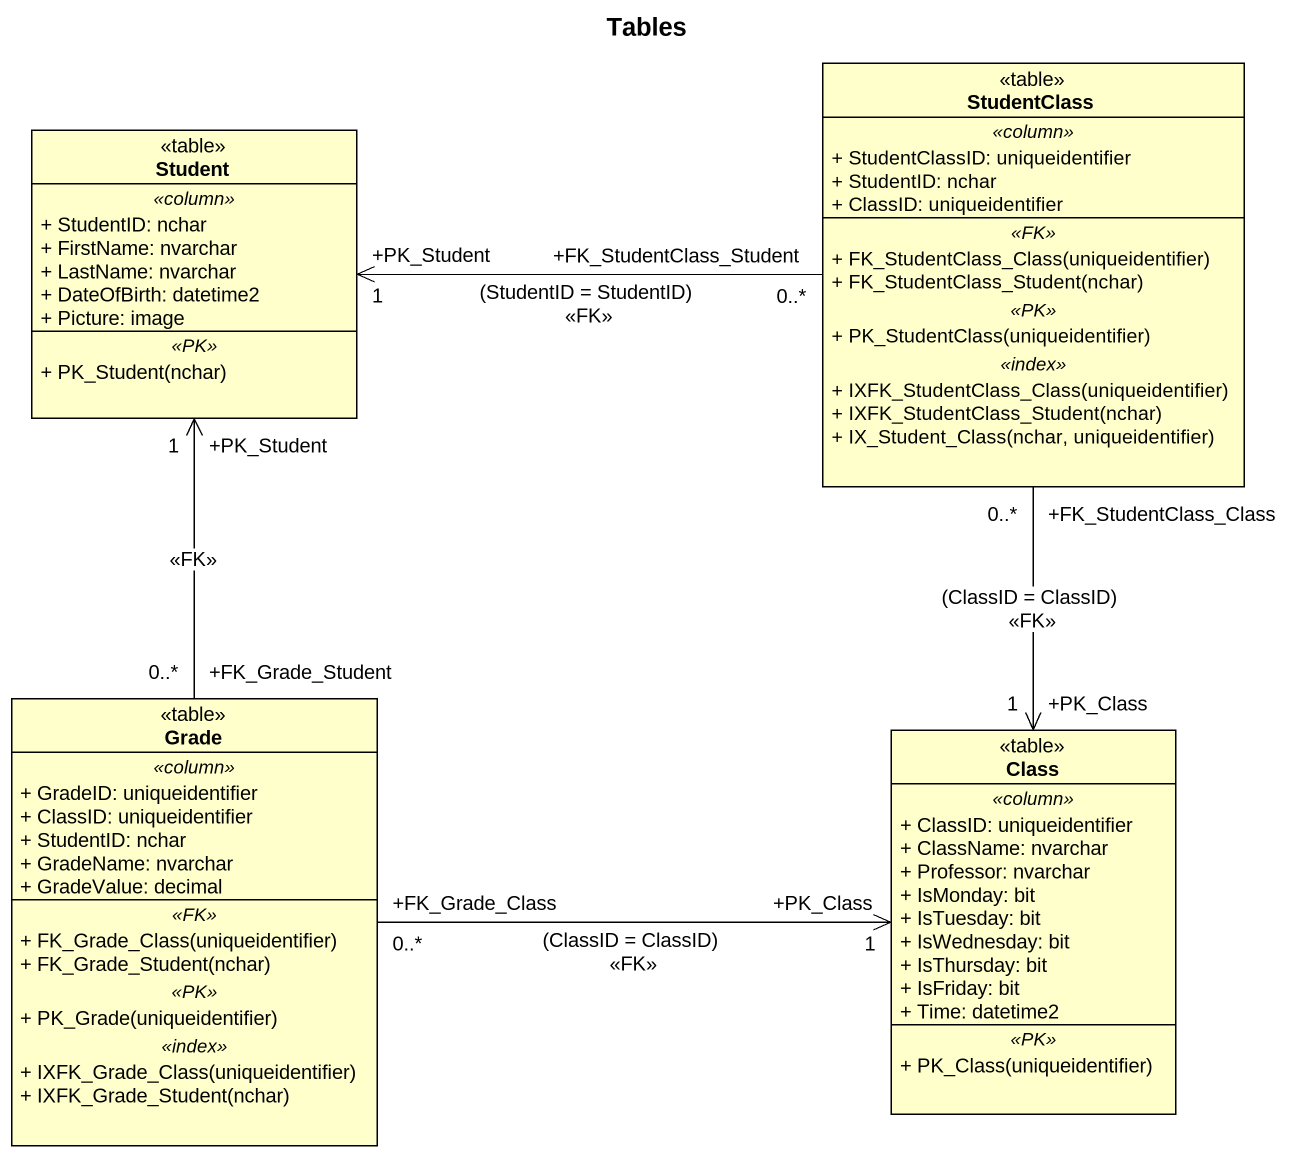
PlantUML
@startuml
title Tables
hide circle
hide empty members
skinparam classAttributeIconSize 0
class StudentClass <<table>> {
  .. <<column>> ..
  + StudentClassID: uniqueidentifier
  + StudentID: nchar
  + ClassID: uniqueidentifier
  .. <<FK>> ..
  + FK_StudentClass_Class(uniqueidentifier)
  + FK_StudentClass_Student(nchar)
  .. <<PK>> ..
  + PK_StudentClass(uniqueidentifier)
  .. <<index>> ..
  + IXFK_StudentClass_Class(uniqueidentifier)
  + IXFK_StudentClass_Student(nchar)
  + IX_Student_Class(nchar, uniqueidentifier)
}
class Student <<table>> {
  .. <<column>> ..
  + StudentID: nchar
  + FirstName: nvarchar
  + LastName: nvarchar
  + DateOfBirth: datetime2
  + Picture: image
  .. <<PK>> ..
  + PK_Student(nchar)
}
class Grade <<table>> {
  .. <<column>> ..
  + GradeID: uniqueidentifier
  + ClassID: uniqueidentifier
  + StudentID: nchar
  + GradeName: nvarchar
  + GradeValue: decimal
  .. <<FK>> ..
  + FK_Grade_Class(uniqueidentifier)
  + FK_Grade_Student(nchar)
  .. <<PK>> ..
  + PK_Grade(uniqueidentifier)
  .. <<index>> ..
  + IXFK_Grade_Class(uniqueidentifier)
  + IXFK_Grade_Student(nchar)
}
class "Class" as Class_ <<table>> {
  .. <<column>> ..
  + ClassID: uniqueidentifier
  + ClassName: nvarchar
  + Professor: nvarchar
  + IsMonday: bit
  + IsTuesday: bit
  + IsWednesday: bit
  + IsThursday: bit
  + IsFriday: bit
  + Time: datetime2
  .. <<PK>> ..
  + PK_Class(uniqueidentifier)
}
StudentClass "+FK_StudentClass_Student\n0..*" -left-> "+PK_Student\n1" Student : (StudentID = StudentID)\n<<FK>>
StudentClass "+FK_StudentClass_Class\n0..*" --> "+PK_Class\n1" Class_ : (ClassID = ClassID)\n<<FK>>
Grade "+FK_Grade_Student\n0..*" -up-> "+PK_Student\n1" Student : <<FK>>
Grade "+FK_Grade_Class\n0..*" -right-> "+PK_Class\n1" Class_ : (ClassID = ClassID)\n<<FK>>
@enduml
